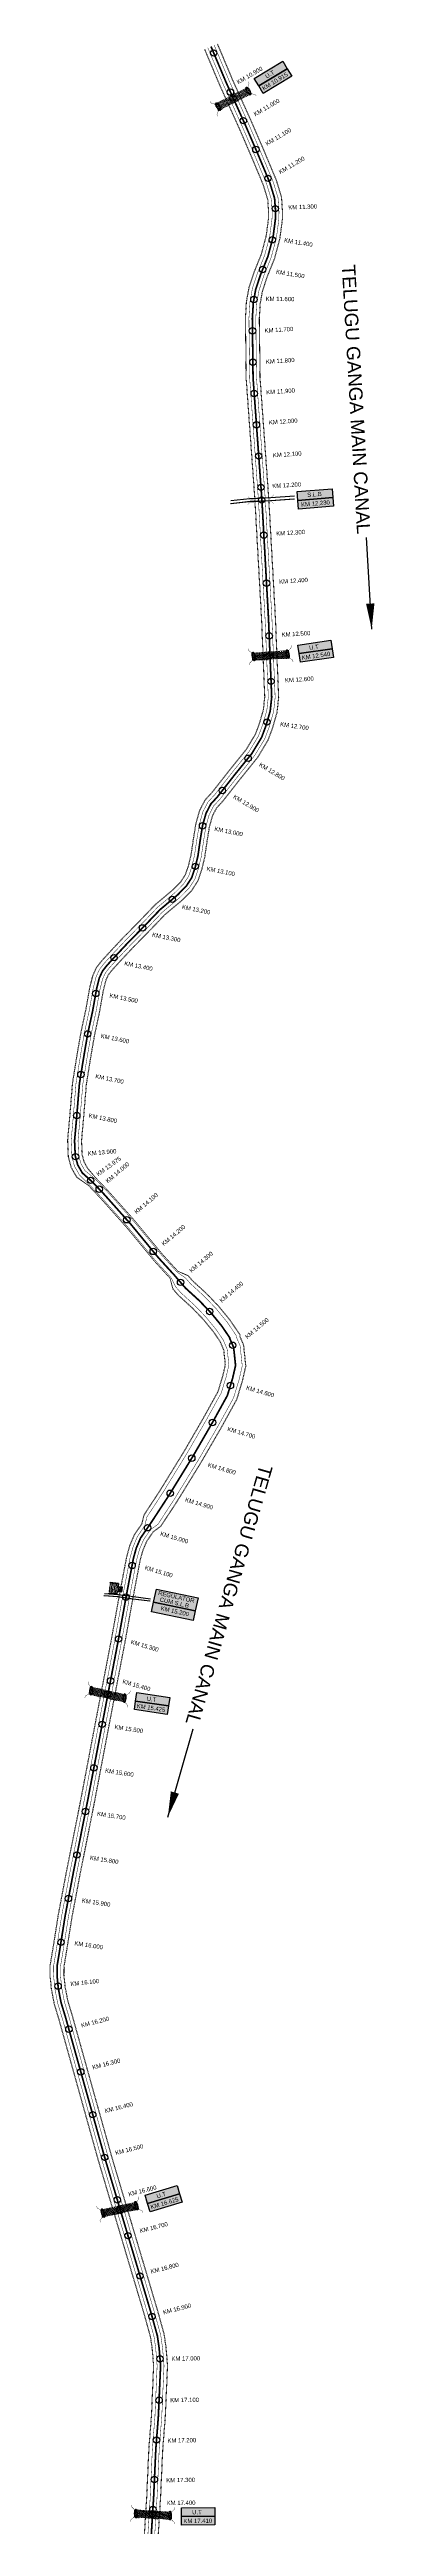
# Model space of a CAD drawing. Header units: inches. Extents: x 85036 to 260440, y 1649183 to 1742360.
# Drawn here: x 90369 to 91132, y 1719064 to 1724885 of the extents above; entities that cross this region are included whole.
import ezdxf

# ---------------------------------------------------------------- set-up
doc = ezdxf.new("R2010")
doc.units = ezdxf.units.IN
doc.header["$MEASUREMENT"] = 0
doc.header["$PDMODE"] = 32
doc.header["$PDSIZE"] = 15
doc.linetypes.add('ACAD_ISO02W100', pattern=[15, 12, -3])
for name, color, linetype in [('bed with', 5, 'Continuous'), ('chainage', 7, 'Continuous'), ('laying', 4, 'Continuous'), ('lining', 4, 'Continuous'), ('ROAD', 6, 'Continuous'), ('SLB', 11, 'Continuous'), ('STREAM', 4, 'Continuous'), ('Stu coo', 3, 'Continuous'), ('top of bund', 1, 'Continuous'), ('UT', 173, 'ACAD_ISO02W100'), ('V', 6, 'Continuous'), ('ZSTU', 7, 'Continuous')]:
    doc.layers.add(name, color=color, linetype=linetype)
doc.styles.get("Standard").update_dxf_attribs({"font": 'arial.ttf'})
doc.dimstyles.get("Standard").update_dxf_attribs({"dimtxt": 0.18, "dimasz": 0.18, "dimexe": 0.18, "dimexo": 0.0625, "dimgap": 0.09, "dimtad": 0, "dimtih": 1, "dimtoh": 1, "dimdec": 4, "dimzin": 0, "dimdsep": 46, "dimtxsty": 'Standard', "dimcen": 0.09, "dimadec": 0, "dimazin": 0, "dimtfac": 1, "dimtdec": 4, "dimtofl": 0, "dimtmove": 0, "dimatfit": 3, "dimfxl": 1, "dimtolj": 1, "dimtzin": 0, "dimarcsym": 0})

# ---------------------------------------------------------------- blocks, each defined once
blk = doc.blocks.new('GGF')
at = {"layer": 'STREAM'}
h = blk.add_hatch(dxfattribs=at)
h.set_pattern_fill('DASH', color=256, scale=10, angle=-6.0827, style=0)
h.set_pattern_definition([(353.91726508, (-115347.3726, 1016.3876), (1.3754179499, 1.1105068496), [1.25, -1.25])])
h.paths.add_polyline_path([(406186.8, 1485623.9), (406186.3, 1485618.2), (406185.8, 1485612.4), (406242.6, 1485608.9), (406242.9, 1485614.6), (406243.1, 1485620.4)])
at = {"layer": 'laying', "linetype": 'ByBlock', "extrusion": (0, 0, -1)}
for centre in [(406188.8, 1485618.1), (406240.8, 1485615)]:
    blk.add_ellipse(centre, major_axis=(0.4, -6.37), ratio=0.388717, dxfattribs=at)
at = {"layer": 'laying', "linetype": 'ByBlock'}
for points in [[(406189.2, 1485612.2), (406189.1, 1485612.2), (406189.1, 1485612.2), (406188.9, 1485612.3), (406188.8, 1485612.4), (406188.5, 1485612.6), (406188.4, 1485612.8), (406188, 1485613.3), (406187.7, 1485613.9), (406187.3, 1485615.2), (406187.1, 1485615.9), (406186.9, 1485617.5), (406186.8, 1485618.3), (406186.8, 1485619.9), (406186.9, 1485620.7), (406187.2, 1485622.1), (406187.4, 1485622.7), (406187.7, 1485623.4), (406187.9, 1485623.6), (406188.1, 1485623.8), (406188.2, 1485623.9), (406188.4, 1485624), (406188.5, 1485624), (406188.6, 1485623.9), (406188.7, 1485623.9), (406189, 1485623.8), (406189.1, 1485623.6), (406189.4, 1485623.3), (406189.5, 1485623.1), (406190, 1485622.3), (406190.2, 1485621.6), (406190.6, 1485620), (406190.8, 1485619), (406190.9, 1485617.2), (406190.8, 1485616.3), (406190.6, 1485614.6), (406190.4, 1485613.9), (406190.1, 1485613), (406189.9, 1485612.8), (406189.6, 1485612.4), (406189.5, 1485612.4), (406189.3, 1485612.3), (406189.3, 1485612.2), (406189.2, 1485612.2)], [(406241.2, 1485609.1), (406241.1, 1485609.1), (406241, 1485609.1), (406240.8, 1485609.2), (406240.7, 1485609.3), (406240.5, 1485609.5), (406240.4, 1485609.6), (406240, 1485610.2), (406239.7, 1485610.7), (406239.3, 1485612), (406239.1, 1485612.8), (406238.9, 1485614.4), (406238.8, 1485615.2), (406238.8, 1485616.8), (406238.9, 1485617.6), (406239.1, 1485618.9), (406239.3, 1485619.5), (406239.7, 1485620.2), (406239.8, 1485620.4), (406240.1, 1485620.7), (406240.2, 1485620.8), (406240.4, 1485620.8), (406240.4, 1485620.8), (406240.6, 1485620.8), (406240.7, 1485620.8), (406241, 1485620.6), (406241.1, 1485620.5), (406241.4, 1485620.2), (406241.5, 1485620), (406241.9, 1485619.2), (406242.2, 1485618.5), (406242.6, 1485616.8), (406242.7, 1485615.9), (406242.8, 1485614.1), (406242.8, 1485613.1), (406242.6, 1485611.5), (406242.4, 1485610.7), (406242, 1485609.9), (406241.9, 1485609.6), (406241.6, 1485609.3), (406241.5, 1485609.2), (406241.3, 1485609.1), (406241.2, 1485609.1), (406241.2, 1485609.1)]]:
    blk.add_open_spline(points, degree=3, knots=[0, 0, 0, 0, 0.189072, 0.189072, 0.378144, 0.378144, 0.567217, 0.567217, 0.964238, 0.964238, 1.36126, 1.36126, 1.758281, 1.758281, 2.155303, 2.155303, 2.552324, 2.552324, 2.807761, 2.807761, 3.01244, 3.01244, 3.217119, 3.217119, 3.421798, 3.421798, 3.626477, 3.626477, 3.831155, 3.831155, 4.280923, 4.280923, 4.73069, 4.73069, 5.180458, 5.180458, 5.630225, 5.630225, 5.896844, 5.896844, 6.112115, 6.112115, 6.283185, 6.283185, 6.283185, 6.283185], dxfattribs=at)
at = {"layer": 'UT', "ltscale": 0.2, "const_width": 0.5}
for points in [[(406181, 1485605.6), (406181.2, 1485608.6), (406185.8, 1485612.4), (406186.3, 1485618.2), (406186.8, 1485623.9), (406182.5, 1485628), (406182.5, 1485631)], [(406185.8, 1485612.4), (406242.6, 1485608.9)], [(406186.8, 1485623.9), (406243.1, 1485620.4)], [(406247.7, 1485627.4), (406247.6, 1485624.4), (406243.1, 1485620.4), (406242.9, 1485614.6), (406242.6, 1485608.9), (406247.1, 1485604.9), (406247.3, 1485602)]]:
    blk.add_lwpolyline(points, dxfattribs=at)
blk = doc.blocks.new('FGDFGDFG6YURT')
at = {"layer": 'ROAD', "color": 1, "linetype": 'Continuous', "lineweight": 25}
for points in [[(386103.5, 1482907.4, 0), (386134.5, 1482913, 0), (386162.3, 1482917.4, 0), (386187, 1482923.1, 0)], [(386104.3, 1482907.7, 0), (386135.3, 1482913.3, 0), (386163.2, 1482917.7, 0), (386188, 1482923.4, 0)], [(386104.2, 1482903.5, 0), (386135.2, 1482909.2, 0), (386163.1, 1482913.6, 0), (386187.9, 1482919.3, 0)]]:
    blk.add_polyline3d(points, dxfattribs=at)
at = {"layer": 'SLB'}
for points, const_width in [([(386161.8, 1482917.9), (386162.2, 1482917.9), (386164.8, 1482922)], 0.3), ([(386134.6, 1482913.4), (386134.2, 1482913.4), (386130.6, 1482916.6)], 0.3), ([(386134.8, 1482908.7), (386134.5, 1482908.7), (386131.9, 1482904.6)], 0.3), ([(386134.6, 1482913.4), (386148.2, 1482915.4), (386161.8, 1482917.9)], 0.5), ([(386161.9, 1482914.1), (386148.3, 1482911.6), (386134.8, 1482908.7)], 0.5), ([(386162, 1482918.2), (386148.4, 1482915.7), (386134.9, 1482912.9)], 0.5), ([(386161.9, 1482914.1), (386162.2, 1482914), (386165.9, 1482910.9)], 0.3)]:
    blk.add_lwpolyline(points, dxfattribs=dict(at, const_width=const_width))
blk = doc.blocks.new('RGRGFG')
at = {"layer": 'V'}
h = blk.add_hatch(color=4, dxfattribs=at)
h.paths.add_polyline_path([(245045.3, 1724876.5), (245045.3, 1724857.9), (245052.9, 1724857.9), (245052.9, 1724847.7), (245061.8, 1724847.7), (245061.8, 1724857.9), (245069.4, 1724857.9), (245069.4, 1724876.5), (245070.4, 1724876.5), (245070.4, 1724856.9), (245062.8, 1724856.9), (245062.8, 1724846.7), (245051.9, 1724846.7), (245051.9, 1724856.9), (245044.3, 1724856.9), (245044.3, 1724876.5)])
h.paths.add_polyline_path([(245070.4, 1724876.5), (245070.4, 1724856.9)], flags=17)
h.paths.add_polyline_path([(245062.8, 1724856.9), (245062.8, 1724846.7)], flags=17)
h.paths.add_polyline_path([(245062.8, 1724856.9), (245070.4, 1724856.9)], flags=17)
edge = h.paths.add_edge_path(flags=17)
edge.add_line((245051.9, 1724846.7), (245062.8, 1724846.7))
edge.add_line((245051.9, 1724846.7), (245062.8, 1724846.7))
edge = h.paths.add_edge_path(flags=17)
edge.add_line((245044.3, 1724876.5), (245044.3, 1724856.9))
edge.add_line((245044.3, 1724856.9), (245051.9, 1724856.9))
edge.add_line((245051.9, 1724856.9), (245051.9, 1724846.7))
at = {"layer": 'V', "color": 4}
for points in [[(245044.3, 1724876.5), (245044.3, 1724856.9), (245051.9, 1724856.9), (245051.9, 1724846.7)], [(245044.3, 1724876.5), (245044.3, 1724856.9), (245051.9, 1724856.9), (245051.9, 1724846.7), (245062.8, 1724846.7), (245062.8, 1724856.9), (245070.4, 1724856.9), (245070.4, 1724876.5)], [(245044.3, 1724876.5), (245045.3, 1724876.5)], [(245045.3, 1724876.5), (245045.3, 1724857.9), (245052.9, 1724857.9), (245052.9, 1724847.7), (245061.8, 1724847.7), (245061.8, 1724857.9), (245069.4, 1724857.9), (245069.4, 1724876.5)], [(245047.3, 1724874.8), (245047.3, 1724876.5)], [(245049.6, 1724874.8), (245049.6, 1724876.5)], [(245051.9, 1724846.7), (245062.8, 1724846.7), (245062.8, 1724856.9), (245070.4, 1724856.9), (245070.4, 1724876.5)], [(245051.9, 1724874.8), (245051.9, 1724876.5)], [(245054, 1724874.8), (245054, 1724876.5)], [(245055.9, 1724874.8), (245055.9, 1724876.5)], [(245058.1, 1724874.8), (245058.1, 1724876.5)], [(245060.5, 1724874.8), (245060.5, 1724876.5)], [(245070.4, 1724876.5), (245070.4, 1724856.9), (245062.8, 1724856.9), (245062.8, 1724846.7)], [(245070.4, 1724876.5), (245070.4, 1724856.9), (245062.8, 1724856.9), (245062.8, 1724846.7)], [(245063.1, 1724874.8), (245063.1, 1724876.5)], [(245065.3, 1724874.8), (245065.3, 1724876.5)], [(245067.7, 1724874.8), (245067.7, 1724876.5)], [(245069.4, 1724876.5), (245070.4, 1724876.5)], [(245047.3, 1724871.3), (245047.3, 1724873)], [(245047.3, 1724868), (245047.3, 1724869.6)], [(245047.3, 1724864.2), (245047.3, 1724865.8)], [(245047.3, 1724860.7), (245047.3, 1724862.4)], [(245049.6, 1724871.3), (245049.6, 1724873)], [(245049.6, 1724868), (245049.6, 1724869.6)], [(245049.6, 1724864.2), (245049.6, 1724865.8)], [(245049.6, 1724860.7), (245049.6, 1724862.4)], [(245051.9, 1724871.3), (245051.9, 1724873)], [(245051.9, 1724868), (245051.9, 1724869.6)], [(245051.9, 1724864.2), (245051.9, 1724865.8)], [(245051.9, 1724860.7), (245051.9, 1724862.4)], [(245054, 1724871.3), (245054, 1724873)], [(245054, 1724868), (245054, 1724869.6)], [(245054, 1724864.2), (245054, 1724865.8)], [(245054, 1724860.7), (245054, 1724862.4)], [(245054, 1724857.7), (245054, 1724859.3)], [(245054, 1724854.5), (245054, 1724856.1)], [(245054, 1724848.3), (245054, 1724853.5)], [(245055.9, 1724871.3), (245055.9, 1724873)], [(245055.9, 1724868), (245055.9, 1724869.6)], [(245055.9, 1724864.2), (245055.9, 1724865.8)], [(245055.9, 1724860.7), (245055.9, 1724862.4)], [(245055.9, 1724857.7), (245055.9, 1724859.3)], [(245055.9, 1724854.5), (245055.9, 1724856.1)], [(245055.9, 1724848.3), (245055.9, 1724853.5)], [(245058.1, 1724871.3), (245058.1, 1724873)], [(245058.1, 1724868), (245058.1, 1724869.6)], [(245058.1, 1724864.2), (245058.1, 1724865.8)], [(245058.1, 1724860.7), (245058.1, 1724862.4)], [(245058.1, 1724857.7), (245058.1, 1724859.3)], [(245058.1, 1724854.5), (245058.1, 1724856.1)], [(245058.1, 1724848.3), (245058.1, 1724853.5)], [(245060.5, 1724871.3), (245060.5, 1724873)], [(245060.5, 1724868), (245060.5, 1724869.6)], [(245060.5, 1724864.2), (245060.5, 1724865.8)], [(245060.5, 1724860.7), (245060.5, 1724862.4)], [(245060.5, 1724857.7), (245060.5, 1724859.3)], [(245060.5, 1724854.5), (245060.5, 1724856.1)], [(245060.5, 1724848.3), (245060.5, 1724853.5)], [(245063.1, 1724871.3), (245063.1, 1724873)], [(245063.1, 1724868), (245063.1, 1724869.6)], [(245063.1, 1724864.2), (245063.1, 1724865.8)], [(245063.1, 1724860.7), (245063.1, 1724862.4)], [(245065.3, 1724871.3), (245065.3, 1724873)], [(245065.3, 1724868), (245065.3, 1724869.6)], [(245065.3, 1724864.2), (245065.3, 1724865.8)], [(245065.3, 1724860.7), (245065.3, 1724862.4)], [(245067.7, 1724871.3), (245067.7, 1724873)], [(245067.7, 1724868), (245067.7, 1724869.6)], [(245067.7, 1724864.2), (245067.7, 1724865.8)], [(245067.7, 1724860.7), (245067.7, 1724862.4)]]:
    blk.add_lwpolyline(points, dxfattribs=at)

msp = doc.modelspace()

# ---------------------------------------------------------------- hatches: boundary and pattern name
at = {"layer": 'ZSTU'}
h = msp.add_hatch(color=135, dxfattribs=at)
h.set_gradient(color1=(141, 177, 78), color2=(107, 135, 59), one_color=1, tint=0.38, name='CYLINDER')
h.paths.add_polyline_path([(90849.5, 1724816.5), (90860.2, 1724799.1), (90927, 1724839.8), (90916.4, 1724857.3)])
h.paths.add_polyline_path([(90878.3, 1724812.8), (90901.8, 1724827.2), (90893.9, 1724840.2), (90870.3, 1724825.8)], flags=24)
h = msp.add_hatch(color=252, dxfattribs=at)
h.set_gradient(color1=(167, 88, 159), color2=(127, 67, 121), one_color=1, tint=0.38, name='CYLINDER')
h.paths.add_polyline_path([(90937.7, 1724822.4), (90927, 1724839.8), (90860.2, 1724799.1), (90870.8, 1724781.6)])
h.paths.add_polyline_path([(90871.2, 1724784.6), (90933.3, 1724822.4), (90925.3, 1724835.5), (90863.3, 1724797.7)], flags=24)
h = msp.add_hatch(color=135, dxfattribs=at)
h.set_gradient(color1=(141, 177, 78), color2=(107, 135, 59), one_color=1, tint=0.38, name='CYLINDER')
h.paths.add_polyline_path([(91034.3, 1723832.2), (91032.6, 1723852.6), (90950.6, 1723845.7), (90952.3, 1723825.3)])
h.paths.add_polyline_path([(90972.1, 1723830.1), (91011.3, 1723833.2), (91010.1, 1723848.7), (90970.9, 1723845.5)], flags=24)
h = msp.add_hatch(color=252, dxfattribs=at)
h.set_gradient(color1=(167, 88, 159), color2=(127, 67, 121), one_color=1, tint=0.38, name='CYLINDER')
h.paths.add_polyline_path([(91035.9, 1723811.8), (91034.3, 1723832.2), (90952.3, 1723825.3), (90953.9, 1723804.9)])
h.paths.add_polyline_path([(90957.7, 1723807.5), (91030.2, 1723813.4), (91028.9, 1723828.6), (90956.5, 1723822.8)], flags=24)
h = msp.add_hatch(color=135, dxfattribs=at)
h.set_gradient(color1=(141, 177, 78), color2=(107, 135, 59), one_color=1, tint=0.38, name='CYLINDER')
h.paths.add_polyline_path([(90952.3, 1723485.3), (90955.3, 1723465), (91032.7, 1723476.2), (91029.8, 1723496.5)])
h.paths.add_polyline_path([(90977.3, 1723470.5), (91004.6, 1723474.5), (91002.4, 1723489.6), (90975.1, 1723485.6)], flags=24)
h = msp.add_hatch(color=252, dxfattribs=at)
h.set_gradient(color1=(167, 88, 159), color2=(127, 67, 121), one_color=1, tint=0.38, name='CYLINDER')
h.paths.add_polyline_path([(91035.6, 1723456), (91032.7, 1723476.2), (90955.3, 1723465), (90958.2, 1723444.8)])
h.paths.add_polyline_path([(90959.7, 1723447.4), (91031.6, 1723457.7), (91029.5, 1723472.9), (90957.5, 1723462.6)], flags=24)
h = msp.add_hatch(color=252, dxfattribs=at)
h.set_gradient(color1=(167, 88, 159), color2=(127, 67, 121), one_color=1, tint=0.38, name='CYLINDER')
h.paths.add_polyline_path([(90613.1, 1721236.1), (90608, 1721213.5), (90705.7, 1721192.7), (90710.7, 1721215.2)])
h.paths.add_polyline_path([(90626, 1721215), (90696.9, 1721199.1), (90700.3, 1721214), (90629.4, 1721229.9)], flags=24)
h = msp.add_hatch(color=135, dxfattribs=at)
h.set_gradient(color1=(141, 177, 78), color2=(107, 135, 59), one_color=1, tint=0.38, name='CYLINDER')
h.paths.add_polyline_path([(90620, 1721266.6), (90613.1, 1721236.1), (90710.7, 1721215.2), (90717.6, 1721245.8)])
h.paths.add_polyline_path([(90619.9, 1721250.9), (90709.8, 1721230.7), (90713.2, 1721245.8), (90623.3, 1721266)], flags=24)
h.paths.add_polyline_path([(90623.7, 1721235.6), (90696.9, 1721219.1), (90700.3, 1721234.3), (90627.1, 1721250.7)], flags=24)
h = msp.add_hatch(color=252, dxfattribs=at)
h.set_gradient(color1=(167, 88, 159), color2=(127, 67, 121), one_color=1, tint=0.38, name='CYLINDER')
h.paths.add_polyline_path([(90645.3, 1720971.6), (90648.3, 1720991.9), (90570.9, 1721003.4), (90567.9, 1720983.2)])
h.paths.add_polyline_path([(90570.1, 1720985.3), (90642, 1720974.5), (90644.2, 1720989.6), (90572.4, 1721000.4)], flags=24)
h = msp.add_hatch(color=135, dxfattribs=at)
h.set_gradient(color1=(141, 177, 78), color2=(107, 135, 59), one_color=1, tint=0.38, name='CYLINDER')
h.paths.add_polyline_path([(90573.9, 1721023.7), (90570.9, 1721003.4), (90648.3, 1720991.9), (90651.3, 1721012.1)])
h.paths.add_polyline_path([(90593.6, 1721002.4), (90620.9, 1720998.3), (90623.1, 1721013.4), (90595.8, 1721017.5)], flags=24)
h = msp.add_hatch(color=135, dxfattribs=at)
h.set_gradient(color1=(141, 177, 78), color2=(107, 135, 59), one_color=1, tint=0.38, name='CYLINDER')
h.paths.add_polyline_path([(90593.2, 1719842.2), (90599.1, 1719822.6), (90674, 1719845.1), (90668.2, 1719864.7)])
h.paths.add_polyline_path([(90620, 1719831.3), (90646.5, 1719839.2), (90642.1, 1719853.8), (90615.7, 1719845.9)], flags=24)
h = msp.add_hatch(color=252, dxfattribs=at)
h.set_gradient(color1=(167, 88, 159), color2=(127, 67, 121), one_color=1, tint=0.38, name='CYLINDER')
h.paths.add_polyline_path([(90679.9, 1719825.5), (90674, 1719845.1), (90599.1, 1719822.6), (90605, 1719803)])
h.paths.add_polyline_path([(90606.1, 1719805.8), (90675.7, 1719826.7), (90671.3, 1719841.4), (90601.7, 1719820.5)], flags=24)
h = msp.add_hatch(color=135, dxfattribs=at)
h.set_gradient(color1=(141, 177, 78), color2=(107, 135, 59), one_color=1, tint=0.38, name='CYLINDER')
h.paths.add_polyline_path([(90678.4, 1719107.2), (90678.6, 1719086.8), (90756.9, 1719087.7), (90756.6, 1719108.2)])
h.paths.add_polyline_path([(90701.1, 1719089.3), (90728.7, 1719089.7), (90728.6, 1719104.9), (90701, 1719104.6)], flags=24)
h = msp.add_hatch(color=252, dxfattribs=at)
h.set_gradient(color1=(167, 88, 159), color2=(127, 67, 121), one_color=1, tint=0.38, name='CYLINDER')
h.paths.add_polyline_path([(90757.1, 1719067.2), (90756.9, 1719087.7), (90678.6, 1719086.8), (90678.8, 1719066.3)])
h.paths.add_polyline_path([(90680.7, 1719068.7), (90753.4, 1719069.5), (90753.2, 1719084.8), (90680.5, 1719084)], flags=24)

# ---------------------------------------------------------------- linework, layer by layer
for p in [(90754.3, 1724876.6), (90793.7, 1724784.7), (90824.1, 1724717.5), (90853.4, 1724649.9), (90882, 1724582), (90899.2, 1724510.8), (90892.2, 1724437.7), (90869.3, 1724367.8), (90848.7, 1724297.2), (90845.5, 1724223.7), (90846.4, 1724150), (90849.5, 1724076.4), (90854.8, 1724002.9), (90860.1, 1723929.4), (90865.4, 1723855.9), (90872.1, 1723743.7), (90878.4, 1723630.7), (90884.7, 1723506.7), (90889.1, 1723400), (90879.6, 1723304.4), (90835.1, 1723219.2), (90774.7, 1723143.4), (90728.1, 1723060.4), (90711.3, 1722965.1), (90657, 1722887.5), (90587.2, 1722820.5), (90520.2, 1722750.6), (90477.2, 1722666.4), (90458.3, 1722571.3), (90442.3, 1722475.8), (90432.6, 1722379.4), (90429.6, 1722282.8), (90485.4, 1722206.5), (90550.2, 1722134.5), (90612.2, 1722060.1), (90676.4, 1721987.5), (90744.8, 1721919), (90799, 1721839.6), (90793.6, 1721745), (90751.5, 1721658.1), (90702.8, 1721574.3), (90652.1, 1721491.8), (90599, 1721410.7), (90562.6, 1721322.2), (90530.7, 1721149.3), (90511.9, 1721051), (90492.2, 1720948.7), (90472.8, 1720846.3), (90453.1, 1720743.9), (90432.8, 1720641.7), (90413, 1720539.3), (90395.4, 1720436.6), (90388.7, 1720333.2), (90414, 1720232.3), (90442, 1720131.9), (90470.1, 1720031.5), (90498.1, 1719931.1), (90527.9, 1719831.2), (90552.9, 1719747), (90581.2, 1719652.2), (90609.4, 1719556.9), (90628.2, 1719457.5), (90626, 1719360.2), (90619.9, 1719266.9), (90615, 1719173.8), (90611.4, 1719103.4)]:
    msp.add_point(p)
at = {"color": 2}
for p in [(90799.5, 1724770.8), (90867.1, 1723826.1), (90885.3, 1723459.9), (90548, 1721247.8), (90505, 1721019.5), (90534.3, 1719807), (90610, 1719093.4)]:
    msp.add_point(p, dxfattribs=at)
at = {"color": 6}
msp.add_point((90465.2, 1722227.1), dxfattribs=at)
at = {"layer": 'bed with', "const_width": 1}
for points in [[(90740.5, 1724888.9), (90776.3, 1724803.9), (90821.8, 1724703), (90850.6, 1724636.2), (90878.7, 1724569.1), (90889.4, 1724533.7), (90891.6, 1724504.1), (90891.4, 1724487.5), (90885.9, 1724445.4), (90874, 1724401), (90856.9, 1724358.5), (90845.2, 1724323.2), (90839.5, 1724291.4), (90837.1, 1724253.4), (90838.8, 1724113.1), (90859.5, 1723825.4), (90875, 1723546.9), (90882.6, 1723362.8), (90879.1, 1723331.3), (90869.3, 1723297.7), (90859.7, 1723271.9), (90837.4, 1723234.9), (90797.3, 1723185.3), (90757, 1723133.8), (90740.8, 1723116.2), (90728.7, 1723092.9), (90720.4, 1723062.9), (90714.8, 1723028.6), (90709.3, 1722991.3), (90702.8, 1722964.1), (90695.4, 1722942), (90683.3, 1722923.3), (90664.1, 1722904), (90622.7, 1722869.1), (90587.1, 1722832), (90546.6, 1722790.6), (90519.6, 1722761.9), (90497.2, 1722737.4), (90485.9, 1722723), (90478, 1722705.5), (90471, 1722677.7), (90462, 1722626.9), (90450.4, 1722573.1), (90442.1, 1722525.5), (90430.9, 1722456.1), (90423.8, 1722370.2), (90419.4, 1722320.6), (90421, 1722283.6), (90427.1, 1722260.8), (90439.1, 1722239.7), (90461.5, 1722217.4)], [(90755.4, 1724895.1), (90791.1, 1724810.3), (90836.5, 1724709.5), (90865.4, 1724642.5), (90893.8, 1724574.6), (90905.4, 1724536.7), (90907.7, 1724504.6), (90907.5, 1724486.4), (90901.7, 1724442.3), (90889.3, 1724395.9), (90872, 1724352.9), (90860.9, 1724319.2), (90855.5, 1724289.4), (90853.2, 1724253), (90854.9, 1724113.8), (90875.6, 1723826.5), (90891.1, 1723547.7), (90898.7, 1723362.2), (90895, 1723328.1), (90884.6, 1723292.7), (90874.3, 1723264.9), (90850.6, 1723225.6), (90809.9, 1723175.3), (90769.3, 1723123.4), (90754.1, 1723106.9), (90743.8, 1723086.9), (90736.1, 1723059.4), (90730.7, 1723026.1), (90725.2, 1722988.3), (90718.3, 1722959.6), (90710, 1722934.9), (90695.9, 1722913.2), (90675, 1722892.2), (90633.7, 1722857.4), (90598.7, 1722820.8), (90558.2, 1722779.5), (90531.4, 1722751), (90509.5, 1722727), (90499.8, 1722714.6), (90493.2, 1722700.2), (90486.7, 1722674.3), (90477.8, 1722623.8), (90466.3, 1722570), (90458, 1722522.9), (90446.9, 1722454.1), (90439.8, 1722368.8), (90435.5, 1722320.3), (90437, 1722286), (90442.2, 1722266.9), (90451.8, 1722250), (90474.6, 1722231.8)], [(90461.5, 1722217.4), (90489.7, 1722187.8), (90551.5, 1722118.5), (90617.2, 1722038.7), (90653.9, 1721998.7), (90664.7, 1721977.4)], [(90474.6, 1722231.8), (90475.1, 1722231.4), (90504, 1722201.1), (90566.3, 1722131.2), (90632, 1722051.5), (90668.5, 1722011.6), (90688.1, 1721997.6)], [(90664.7, 1721977.4), (90677, 1721963.1), (90709.5, 1721933.5), (90736.2, 1721905.7), (90760.8, 1721875.6), (90776.6, 1721852.4), (90786, 1721830.4), (90790, 1721793), (90783.7, 1721765.7), (90772, 1721727.5), (90737.3, 1721664.6), (90691.2, 1721585), (90635.4, 1721494.2), (90597.3, 1721435.8), (90592.3, 1721415.3)], [(90688.1, 1721997.6), (90699.3, 1721984.8), (90731.1, 1721955.7), (90759.4, 1721926.3), (90785.7, 1721894.2), (90807.3, 1721862.3), (90807.3, 1721859.4), (90816.4, 1721838.3), (90821.4, 1721791.1), (90813.7, 1721757.7), (90800.7, 1721715.3), (90764.3, 1721649.3), (90717.8, 1721569.1), (90661.6, 1721477.6), (90623.1, 1721418.6), (90605.6, 1721406.2)], [(90592.3, 1721415.3), (90575.3, 1721390.4), (90564.8, 1721365.6), (90557.9, 1721340.5), (90540.7, 1721250.6), (90540.5, 1721249.7)], [(90605.6, 1721406.2), (90589.5, 1721382.6), (90580.1, 1721360.3), (90573.6, 1721336.9), (90556.5, 1721247.6), (90556.4, 1721246.9)], [(90540.5, 1721249.7), (90522.1, 1721147.3), (90486.5, 1720961.4), (90450.1, 1720770.3), (90430.9, 1720672.9), (90417.2, 1720604.9), (90397.3, 1720499.6), (90384.8, 1720420.7), (90378.4, 1720382.3), (90378.1, 1720358.8), (90381.1, 1720327.7), (90387.9, 1720292.7), (90398.5, 1720257.9), (90491.8, 1719924), (90598.6, 1719565.7), (90614, 1719510.3), (90618.1, 1719482.2), (90621.4, 1719441.2), (90616.3, 1719322.7), (90610.2, 1719245.9), (90605.1, 1719131.2), (90588.6, 1718867)], [(90556.4, 1721246.9), (90538, 1721144.3), (90502.3, 1720958.4), (90465.9, 1720767.2), (90446.7, 1720669.8), (90433, 1720601.8), (90413.1, 1720496.8), (90400.7, 1720418.1), (90394.5, 1720380.9), (90394.2, 1720359.4), (90397.1, 1720330), (90403.6, 1720296.6), (90413.9, 1720262.4), (90507.3, 1719928.4), (90614.1, 1719570.1), (90629.8, 1719513.6), (90634.1, 1719484), (90637.6, 1719441.5), (90632.3, 1719321.8), (90626.3, 1719244.9), (90621.1, 1719130.3), (90604.7, 1718866)]]:
    msp.add_lwpolyline(points, dxfattribs=at)
at = {"layer": 'lining', "const_width": 1}
for points in [[(90733.6, 1724886), (90769.4, 1724800.9), (90814.9, 1724700), (90843.7, 1724633.3), (90871.6, 1724566.6), (90882, 1724532.3), (90884.1, 1724503.9), (90883.9, 1724488.1), (90878.5, 1724446.9), (90866.9, 1724403.4), (90849.8, 1724361.1), (90837.9, 1724325), (90832, 1724292.3), (90829.6, 1724253.6), (90831.3, 1724112.8), (90852, 1723825), (90867.5, 1723546.6), (90875, 1723363), (90871.7, 1723332.7), (90862.2, 1723300.1), (90852.9, 1723275.2), (90831.3, 1723239.2), (90791.5, 1723190), (90751.3, 1723138.7), (90734.6, 1723120.5), (90721.7, 1723095.6), (90713, 1723064.5), (90707.4, 1723029.7), (90702, 1722992.7), (90695.6, 1722966.2), (90688.5, 1722945.3), (90677.5, 1722928.1), (90659, 1722909.5), (90617.6, 1722874.6), (90581.8, 1722837.2), (90541.1, 1722795.8), (90514.1, 1722767), (90491.5, 1722742.2), (90479.5, 1722727), (90470.9, 1722708), (90463.6, 1722679.2), (90454.6, 1722628.3), (90443.1, 1722574.5), (90434.7, 1722526.8), (90423.5, 1722457), (90416.3, 1722370.9), (90411.8, 1722320.8), (90413.6, 1722282.4), (90420.1, 1722257.9), (90433.2, 1722235), (90459.8, 1722215.6)], [(90762.3, 1724897.9), (90797.9, 1724813.3), (90843.4, 1724712.5), (90872.3, 1724645.4), (90900.9, 1724577.2), (90912.8, 1724538.1), (90915.2, 1724504.8), (90915, 1724485.9), (90909.1, 1724440.8), (90896.4, 1724393.5), (90879, 1724350.4), (90868.2, 1724317.4), (90863, 1724288.5), (90860.7, 1724252.8), (90862.4, 1724114.1), (90883.1, 1723826.9), (90898.6, 1723548.1), (90906.2, 1723362), (90902.3, 1723326.7), (90891.7, 1723290.3), (90881.1, 1723261.6), (90856.8, 1723221.3), (90815.8, 1723170.6), (90775, 1723118.6), (90760.3, 1723102.6), (90750.8, 1723084.2), (90743.4, 1723057.8), (90738.1, 1723025), (90732.5, 1722986.9), (90725.5, 1722957.6), (90716.8, 1722931.6), (90701.8, 1722908.4), (90680.1, 1722886.6), (90638.9, 1722851.9), (90604.1, 1722815.6), (90563.6, 1722774.3), (90536.9, 1722745.9), (90515.2, 1722722.1), (90506.3, 1722710.7), (90500.3, 1722697.7), (90494.1, 1722672.7), (90485.2, 1722622.3), (90473.6, 1722568.6), (90465.4, 1722521.6), (90454.4, 1722453.2), (90447.3, 1722368.2), (90443, 1722320.1), (90444.5, 1722287.2), (90449.2, 1722269.8), (90457.7, 1722254.7), (90476.3, 1722233.7)], [(90459.8, 1722215.6), (90487.8, 1722186.2), (90549.6, 1722116.9), (90615.3, 1722037.1), (90652, 1721997), (90659, 1721972.5)], [(90476.3, 1722233.7), (90476.9, 1722233.2), (90505.8, 1722202.8), (90568.2, 1722132.8), (90633.8, 1722053.2), (90670.3, 1722013.3), (90693.8, 1722002.5)], [(90659, 1721972.5), (90671.6, 1721957.9), (90704.2, 1721928.1), (90730.6, 1721900.7), (90754.8, 1721871.1), (90770, 1721848.8), (90778.7, 1721828.5), (90782.4, 1721793.5), (90776.5, 1721767.7), (90765.1, 1721730.4), (90730.8, 1721668.3), (90684.8, 1721588.8), (90629, 1721498.2), (90591, 1721439.9), (90586.1, 1721419.5)], [(90693.8, 1722002.5), (90704.7, 1721990), (90736.4, 1721961.1), (90765, 1721931.3), (90791.7, 1721898.7), (90814.9, 1721864.6), (90814.8, 1721860.9), (90823.7, 1721840.3), (90829, 1721790.6), (90820.9, 1721755.8), (90807.7, 1721712.4), (90770.9, 1721645.7), (90724.3, 1721565.2), (90667.9, 1721473.5), (90629.3, 1721414.4), (90611.8, 1721402)], [(90586.1, 1721419.5), (90568.7, 1721394), (90557.7, 1721368.1), (90550.6, 1721342.2), (90533.3, 1721251.9), (90533.2, 1721251)], [(90611.8, 1721402), (90596.1, 1721379), (90587.2, 1721357.8), (90580.9, 1721335.1), (90563.9, 1721246.2), (90563.8, 1721245.5)], [(90533.2, 1721251), (90514.7, 1721148.7), (90479.1, 1720962.8), (90442.8, 1720771.7), (90423.5, 1720674.4), (90409.8, 1720606.3), (90389.9, 1720500.9), (90377.4, 1720421.9), (90370.9, 1720383), (90370.6, 1720358.5), (90373.7, 1720326.7), (90380.6, 1720290.9), (90391.3, 1720255.8), (90484.6, 1719921.9), (90591.4, 1719563.6), (90606.6, 1719508.7), (90610.6, 1719481.3), (90613.9, 1719441), (90608.8, 1719323.2), (90602.7, 1719246.4), (90597.6, 1719131.6), (90581.1, 1718867.4)], [(90563.8, 1721245.5), (90545.3, 1721143), (90509.7, 1720957), (90473.3, 1720765.8), (90454, 1720668.3), (90440.3, 1720600.4), (90420.5, 1720495.5), (90408.1, 1720416.9), (90402, 1720380.2), (90401.7, 1720359.7), (90404.5, 1720331.1), (90410.9, 1720298.4), (90421.1, 1720264.5), (90514.5, 1719930.5), (90621.3, 1719572.2), (90637.1, 1719515.1), (90641.5, 1719484.8), (90645.1, 1719441.6), (90639.8, 1719321.3), (90633.8, 1719244.5), (90628.6, 1719129.9), (90612.1, 1718865.5)]]:
    msp.add_lwpolyline(points, dxfattribs=at)
at = {"layer": 'top of bund', "const_width": 1}
for points in [[(90732.2, 1724885.4), (90768, 1724800.3), (90813.6, 1724699.4), (90842.3, 1724632.7), (90870.2, 1724566.1), (90880.5, 1724532.1), (90882.6, 1724503.8), (90882.4, 1724488.2), (90877, 1724447.1), (90865.5, 1724403.9), (90848.4, 1724361.6), (90836.5, 1724325.4), (90830.5, 1724292.4), (90828.1, 1724253.6), (90829.8, 1724112.7), (90850.5, 1723824.9), (90866, 1723546.5), (90873.5, 1723363.1), (90870.2, 1723333), (90860.8, 1723300.6), (90851.6, 1723275.8), (90830, 1723240.1), (90790.3, 1723190.9), (90750.1, 1723139.7), (90733.4, 1723121.4), (90720.3, 1723096.2), (90711.6, 1723064.8), (90705.9, 1723029.9), (90700.5, 1722993), (90694.2, 1722966.6), (90687.2, 1722945.9), (90676.3, 1722929), (90658, 1722910.6), (90616.5, 1722875.7), (90580.7, 1722838.3), (90540.1, 1722796.9), (90513, 1722768), (90490.3, 1722743.2), (90478.2, 1722727.7), (90469.4, 1722708.5), (90462.2, 1722679.5), (90453.2, 1722628.6), (90441.6, 1722574.8), (90433.3, 1722527), (90422, 1722457.1), (90414.8, 1722371), (90410.3, 1722320.8), (90412.1, 1722282.2), (90418.7, 1722257.3), (90432, 1722234), (90459.4, 1722215.2)], [(90763.7, 1724898.5), (90799.3, 1724813.9), (90844.8, 1724713.1), (90873.7, 1724646), (90902.3, 1724577.7), (90914.3, 1724538.3), (90916.7, 1724504.9), (90916.5, 1724485.8), (90910.5, 1724440.5), (90897.9, 1724393), (90880.4, 1724349.8), (90869.6, 1724317), (90864.5, 1724288.3), (90862.2, 1724252.8), (90863.9, 1724114.2), (90884.6, 1723827), (90900.1, 1723548.1), (90907.7, 1723361.9), (90903.8, 1723326.4), (90893.2, 1723289.8), (90882.4, 1723261), (90858, 1723220.5), (90817, 1723169.7), (90776.1, 1723117.6), (90761.6, 1723101.7), (90752.2, 1723083.6), (90744.9, 1723057.5), (90739.6, 1723024.8), (90734, 1722986.6), (90727, 1722957.2), (90718.1, 1722931), (90703, 1722907.5), (90681.1, 1722885.5), (90639.9, 1722850.8), (90605.2, 1722814.5), (90564.7, 1722773.3), (90538, 1722744.8), (90516.4, 1722721.2), (90507.5, 1722709.9), (90501.8, 1722697.2), (90495.5, 1722672.4), (90486.6, 1722622), (90475.1, 1722568.3), (90466.9, 1722521.4), (90455.9, 1722453), (90448.8, 1722368.1), (90444.5, 1722320.1), (90446, 1722287.4), (90450.6, 1722270.4), (90458.9, 1722255.7), (90476.6, 1722234.1)], [(90459.4, 1722215.2), (90487.4, 1722185.8), (90549.2, 1722116.5), (90615, 1722036.8), (90651.6, 1721996.7), (90657.9, 1721971.5)], [(90476.6, 1722234.1), (90477.2, 1722233.5), (90506.2, 1722203.1), (90568.5, 1722133.1), (90634.2, 1722053.5), (90670.7, 1722013.6), (90694.9, 1722003.5)], [(90657.9, 1721971.5), (90670.6, 1721956.8), (90703.2, 1721927), (90729.5, 1721899.7), (90753.6, 1721870.2), (90768.7, 1721848), (90777.2, 1721828.1), (90780.9, 1721793.6), (90775, 1721768.1), (90763.7, 1721731), (90729.5, 1721669), (90683.5, 1721589.6), (90627.8, 1721499), (90589.8, 1721440.8), (90584.9, 1721420.3)], [(90694.9, 1722003.5), (90705.7, 1721991.1), (90737.4, 1721962.1), (90766.1, 1721932.2), (90792.9, 1721899.6), (90816.4, 1721865), (90816.3, 1721861.2), (90825.2, 1721840.6), (90830.5, 1721790.5), (90822.4, 1721755.4), (90809.1, 1721711.8), (90772.2, 1721644.9), (90725.5, 1721564.5), (90669.2, 1721472.7), (90630.5, 1721413.6), (90613, 1721401.1)], [(90584.9, 1721420.3), (90567.4, 1721394.7), (90556.3, 1721368.6), (90549.1, 1721342.6), (90531.8, 1721252.2), (90531.7, 1721251.3)], [(90613, 1721401.1), (90597.5, 1721378.3), (90588.6, 1721357.3), (90582.3, 1721334.8), (90565.4, 1721246), (90565.2, 1721245.3)], [(90531.7, 1721251.3), (90513.3, 1721148.9), (90477.6, 1720963.1), (90441.3, 1720772), (90422.1, 1720674.7), (90408.3, 1720606.6), (90388.4, 1720501.1), (90375.9, 1720422.1), (90369.4, 1720383.1), (90369.1, 1720358.4), (90372.2, 1720326.4), (90379.2, 1720290.6), (90389.8, 1720255.4), (90483.1, 1719921.5), (90590, 1719563.2), (90605.2, 1719508.4), (90609.1, 1719481.2), (90612.4, 1719441), (90607.3, 1719323.3), (90601.2, 1719246.5), (90596.1, 1719131.7), (90579.6, 1718867.5)], [(90565.2, 1721245.3), (90546.8, 1721142.7), (90511.1, 1720956.7), (90474.8, 1720765.5), (90455.5, 1720668), (90441.8, 1720600.1), (90422, 1720495.3), (90409.5, 1720416.7), (90403.5, 1720380.1), (90403.2, 1720359.8), (90406, 1720331.3), (90412.3, 1720298.8), (90422.6, 1720264.9), (90515.9, 1719930.9), (90622.8, 1719572.6), (90638.6, 1719515.5), (90643, 1719485), (90646.6, 1719441.7), (90641.3, 1719321.2), (90635.3, 1719244.4), (90630.1, 1719129.8), (90613.6, 1718865.4)]]:
    msp.add_lwpolyline(points, dxfattribs=at)
at = {"layer": 'V', "color": 1, "const_width": 4}
for points in [[(90747.9, 1724892), (90783.7, 1724807.1), (90829.2, 1724706.2), (90858, 1724639.3), (90886.2, 1724571.9), (90897.4, 1724535.2), (90899.6, 1724504.3), (90899.4, 1724487), (90893.8, 1724443.8), (90881.7, 1724398.5), (90864.4, 1724355.7), (90853, 1724321.2), (90847.5, 1724290.4), (90845.1, 1724253.2), (90846.8, 1724113.5), (90867.6, 1723825.9), (90883.1, 1723547.3), (90890.6, 1723362.5), (90887, 1723329.7), (90877, 1723295.2), (90867, 1723268.4), (90844, 1723230.3), (90803.6, 1723180.3), (90763.1, 1723128.6), (90747.5, 1723111.5), (90736.3, 1723089.9), (90728.2, 1723061.2), (90722.7, 1723027.3), (90717.3, 1722989.8), (90710.6, 1722961.9), (90702.7, 1722938.5), (90689.6, 1722918.3), (90669.5, 1722898.1), (90628.2, 1722863.3), (90592.9, 1722826.4), (90552.4, 1722785.1), (90525.5, 1722756.4), (90503.4, 1722732.2), (90492.9, 1722718.8), (90485.6, 1722702.9), (90478.9, 1722676), (90469.9, 1722625.3), (90458.3, 1722571.6), (90450.1, 1722524.2), (90438.9, 1722455.1), (90431.8, 1722369.5), (90427.4, 1722320.4), (90429, 1722284.8), (90434.7, 1722263.8), (90445.4, 1722244.9), (90468, 1722224.5)], [(90468.1, 1722224.6), (90468.3, 1722224.4), (90496.8, 1722194.5), (90558.9, 1722124.8), (90624.6, 1722045.1), (90661.2, 1722005.1), (90676.4, 1721987.5)], [(90676.4, 1721987.5), (90688.2, 1721973.9), (90720.3, 1721944.6), (90747.8, 1721916), (90773.2, 1721884.9), (90791.8, 1721857.6), (90791.8, 1721856.3), (90801.2, 1721834.4), (90805.7, 1721792), (90798.7, 1721761.7), (90786.4, 1721721.4), (90750.8, 1721657), (90704.5, 1721577), (90648.5, 1721485.9), (90610.2, 1721427.2), (90599, 1721410.7)], [(90599, 1721410.7), (90582.4, 1721386.5), (90572.4, 1721363), (90565.7, 1721338.7), (90548.6, 1721249.1), (90548.5, 1721248.3)], [(90548.5, 1721248.3), (90530, 1721145.8), (90494.4, 1720959.9), (90458, 1720768.7), (90438.8, 1720671.3), (90425.1, 1720603.4), (90405.2, 1720498.2), (90392.7, 1720419.4), (90386.5, 1720381.6), (90386.2, 1720359.1), (90389.1, 1720328.9), (90395.7, 1720294.7), (90406.2, 1720260.2), (90499.5, 1719926.2), (90606.4, 1719567.9), (90621.9, 1719511.9), (90626.1, 1719483.1), (90629.5, 1719441.3), (90624.3, 1719322.3), (90618.3, 1719245.4), (90613.1, 1719130.8), (90596.6, 1718866.5)]]:
    msp.add_lwpolyline(points, dxfattribs=at)
at = {"layer": 'ZSTU', "color": 135}
for points in [[(90849.5, 1724816.5), (90916.4, 1724857.3), (90927, 1724839.8), (90860.2, 1724799.1)], [(90950.6, 1723845.7), (91032.6, 1723852.6), (91034.3, 1723832.2), (90952.3, 1723825.3)], [(90952.3, 1723485.3), (91029.8, 1723496.5), (91032.7, 1723476.2), (90955.3, 1723465)], [(90620, 1721266.6), (90717.6, 1721245.8), (90710.7, 1721215.2), (90613.1, 1721236.1)], [(90573.9, 1721023.7), (90651.3, 1721012.1), (90648.3, 1720991.9), (90570.9, 1721003.4)], [(90593.2, 1719842.2), (90668.2, 1719864.7), (90674, 1719845.1), (90599.1, 1719822.6)], [(90678.4, 1719107.2), (90756.6, 1719108.2), (90756.9, 1719087.7), (90678.6, 1719086.8)]]:
    msp.add_lwpolyline(points, close=True, dxfattribs=at)
at = {"layer": 'ZSTU', "color": 252}
for points in [[(90860.2, 1724799.1), (90927, 1724839.8), (90937.7, 1724822.4), (90870.8, 1724781.6)], [(90952.3, 1723825.3), (91034.3, 1723832.2), (91035.9, 1723811.8), (90953.9, 1723804.9)], [(90955.3, 1723465), (91032.7, 1723476.2), (91035.6, 1723456), (90958.2, 1723444.8)], [(90613.1, 1721236.1), (90710.7, 1721215.2), (90705.7, 1721192.7), (90608, 1721213.5)], [(90570.9, 1721003.4), (90648.3, 1720991.9), (90645.3, 1720971.6), (90567.9, 1720983.2)], [(90599.1, 1719822.6), (90674, 1719845.1), (90679.9, 1719825.5), (90605, 1719803)], [(90678.6, 1719086.8), (90756.9, 1719087.7), (90757.1, 1719067.2), (90678.8, 1719066.3)]]:
    msp.add_lwpolyline(points, close=True, dxfattribs=at)

# ---------------------------------------------------------------- block references
at = {"layer": 'laying', "color": 6, "linetype": 'ByBlock', "zscale": 1.539389526941385}
for p, xscale, yscale, rotation in [((721972.6, -560566), 1.539389527009996, 1.539389526885316, 30.73197256725949), ((-228288.2, -625849.7), 1.539389527018882, 1.539389526895775, 7.555871600732597), ((-890662.5, -437323.9), 1.539389526991988, 1.539389526878949, 350.846460397252), ((123604, -650853.9), 1.539389527047103, 1.539389526880768, 16.09190598204885), ((-533411.3, -568205.9), 1.53938952707363, 1.539389526894411, 0.03256385037076721)]:
    msp.add_blockref('GGF', p, dxfattribs=dict(at, xscale=xscale, yscale=yscale, rotation=rotation))
at = {"layer": 'laying', "color": 1, "linetype": 'ByBlock'}
for p, xscale, yscale, zscale, rotation in [((1061005.8, 4240826.2), 1.760345254495169, 1.760345254527692, 1.760345254585044, 173.517164958952), ((1123287.3, 3381606.3), 1.276025050983985, 1.276025051018678, 1.276025051043955, 162.7140837346826)]:
    msp.add_blockref('FGDFGDFG6YURT', p, dxfattribs=dict(at, xscale=xscale, yscale=yscale, zscale=zscale, rotation=rotation))
at = {"layer": 'V', "color": 4, "rotation": 82.84335738770675}
msp.add_blockref('RGRGFG', (1771418.3, 1263231.7), dxfattribs=at)

# ---------------------------------------------------------------- texts
at = {"layer": 'chainage', "color": 0}
for s, rotation, p in [('KM 10.900', 30.49602, (90812.2, 1724802.8)), ('KM 11.000', 30.49602, (90852.1, 1724727.4)), ('KM 11.100', 30.49602, (90879.6, 1724658.3)), ('KM 11.200', 30.49602, (90911, 1724591.6)), ('KM 11.300', 2.18655, (90929.9, 1724508.7)), ('KM 11.400', 350.57562, (90919.3, 1724432.1)), ('KM 11.500', 350.57562, (90900.3, 1724358)), ('KM 11.600', 359.41399, (90876.3, 1724293.9)), ('KM 11.700', 3.644, (90874.2, 1724219)), ('KM 11.800', 3.644, (90877.2, 1724146.1)), ('KM 11.900', 3.644, (90878, 1724074.4)), ('KM 12.000', 3.644, (90884.2, 1724003.6)), ('KM 12.100', 3.644, (90893.6, 1723926.4)), ('KM 12.200', 3.644, (90892.4, 1723853.9)), ('KM 12.300', 3.644, (90901.7, 1723742)), ('KM 12.400', 3.644, (90908.4, 1723629.3)), ('KM 12.500', 3.644, (90914.3, 1723504.3)), ('KM 12.600', 3.644, (90922.2, 1723397.3)), ('KM 12.700', 351.95089, (90910, 1723294.6)), ('KM 12.800', 329.21187, (90859.8, 1723201.1)), ('KM 12.900', 329.21187, (90799.1, 1723125.8)), ('KM 13.000', 348.55428, (90755.3, 1723048.9)), ('KM 13.100', 348.55428, (90736.9, 1722955.3)), ('KM 13.200', 348.55428, (90679.1, 1722865.3)), ('KM 13.300', 348.55428, (90608.9, 1722800)), ('KM 13.400', 348.55428, (90543.6, 1722732.7)), ('KM 13.500', 348.55428, (90508.7, 1722657.1)), ('KM 13.600', 348.55428, (90488.3, 1722562.1)), ('KM 13.700', 348.55428, (90475.5, 1722467.3)), ('KM 13.800', 348.55428, (90459.9, 1722375)), ('KM 13.900', 4.75519, (90458.8, 1722285.4)), ('KM 14.000', 40.3506, (90505.8, 1722219.8)), ('KM 14.100', 40.3506, (90573.1, 1722147.4)), ('KM 14.200', 40.3506, (90637.3, 1722072.4)), ('KM 14.300', 40.3506, (90702.1, 1722009.7)), ('KM 14.400', 40.3506, (90773.3, 1721939.2)), ('KM 14.500', 40.3506, (90833.4, 1721853.9)), ('KM 14.600', 343.68456, (90829.7, 1721735.7)), ('KM 14.700', 343.68456, (90785.6, 1721638.6)), ('KM 14.800', 343.68456, (90739.6, 1721554.2)), ('KM 14.900', 343.68456, (90686.2, 1721472.2)), ('KM 15.000', 343.68456, (90627.9, 1721392.4)), ('KM 15.100', 343.68456, (90591.4, 1721312.5)), ('KM 15.300', 343.68456, (90558.5, 1721138)), ('KM 15.400', 343.68456, (90539.1, 1721045.2)), ('KM 15.500', 351.3658, (90520.8, 1720938.1)), ('KM 15.600', 351.3658, (90498.7, 1720835.5)), ('KM 15.700', 351.3658, (90479.8, 1720734.2)), ('KM 15.800', 351.3658, (90463, 1720630.4)), ('KM 15.900', 351.3658, (90444, 1720530.1)), ('KM 16.000', 351.3658, (90426.6, 1720429.8)), ('KM 16.100', 6.258, (90418.3, 1720333.5)), ('KM 16.200', 14.32216, (90444, 1720236)), ('KM 16.300', 14.32216, (90470.5, 1720137.5)), ('KM 16.400', 14.32216, (90499.8, 1720035.1)), ('KM 16.500', 14.32216, (90524.4, 1719936.4)), ('KM 16.600', 14.32216, (90555.3, 1719839.3)), ('KM 16.700', 14.32216, (90581.9, 1719753.2)), ('KM 16.800', 14.32216, (90607.6, 1719657.6)), ('KM 16.900', 14.32216, (90636.7, 1719561.8)), ('KM 17.000', 0.63988, (90655.1, 1719453.1)), ('KM 17.100', 0.63988, (90652.3, 1719355.6)), ('KM 17.200', 0.63988, (90645.7, 1719260.7)), ('KM 17.300', 0.63988, (90643, 1719167.4)), ('KM 17.400', 0.63988, (90644, 1719113.8))]:
    msp.add_text(s, height=10, rotation=rotation, dxfattribs=at).set_placement(p)
at = {"layer": 'chainage', "color": 1}
for rotation, p in [(273.27306, (91055.1, 1724378.3)), (253.96808, (90862.8, 1721561.6))]:
    msp.add_text('TELUGU GANGA MAIN CANAL', height=31.655, rotation=rotation, dxfattribs=at).set_placement(p)
at = {"layer": 'chainage', "color": 6}
msp.add_text('KM 13.975', height=10, rotation=35.60246, dxfattribs=at).set_placement((90483.1, 1722236.5))
at = {"layer": 'Stu coo', "color": 0}
for s, rotation, p in [('KM 10.915', 31.36097, (90872, 1724788.3)), ('U.T', 31.36097, (90879, 1724816.4)), ('S.L.B', 4.62398, (90974.5, 1723833)), ('KM 12.230', 4.62398, (90960.1, 1723810.4)), ('U.T', 8.18487, (90979.4, 1723473.6)), ('KM 12.540', 8.18487, (90961.9, 1723450.4)), ('REGULATOR', 347.35574, (90623.1, 1721253)), ('CUM S.L.B', 347.35574, (90626.8, 1721237.7)), ('KM 15.200', 347.35574, (90629.1, 1721217.1)), ('KM 15.425', 351.47546, (90573, 1720987.6)), ('U.T', 351.47546, (90596.5, 1721004.7)), ('KM 16.625', 16.72091, (90607.8, 1719809.1)), ('U.T', 16.72091, (90621.7, 1719834.6)), ('KM 17.410', 0.66156, (90683.2, 1719071.4)), ('U.T', 0.66156, (90703.7, 1719092.1))]:
    msp.add_text(s, height=10, rotation=rotation, dxfattribs=at).set_placement(p)

# ---------------------------------------------------------------- leaders
at = {"layer": 'chainage', "color": 1}
for points in [[(91125.6, 1723522.7), (91113.3, 1723738.1)], [(90646.5, 1720730.8), (90706.1, 1720938.2)]]:
    msp.add_leader(points, dimstyle='Standard', override={"dimasz": 60, "dimgap": 0.09, "dimtad": 0}, dxfattribs=at)

doc.saveas('drawing.dxf')
